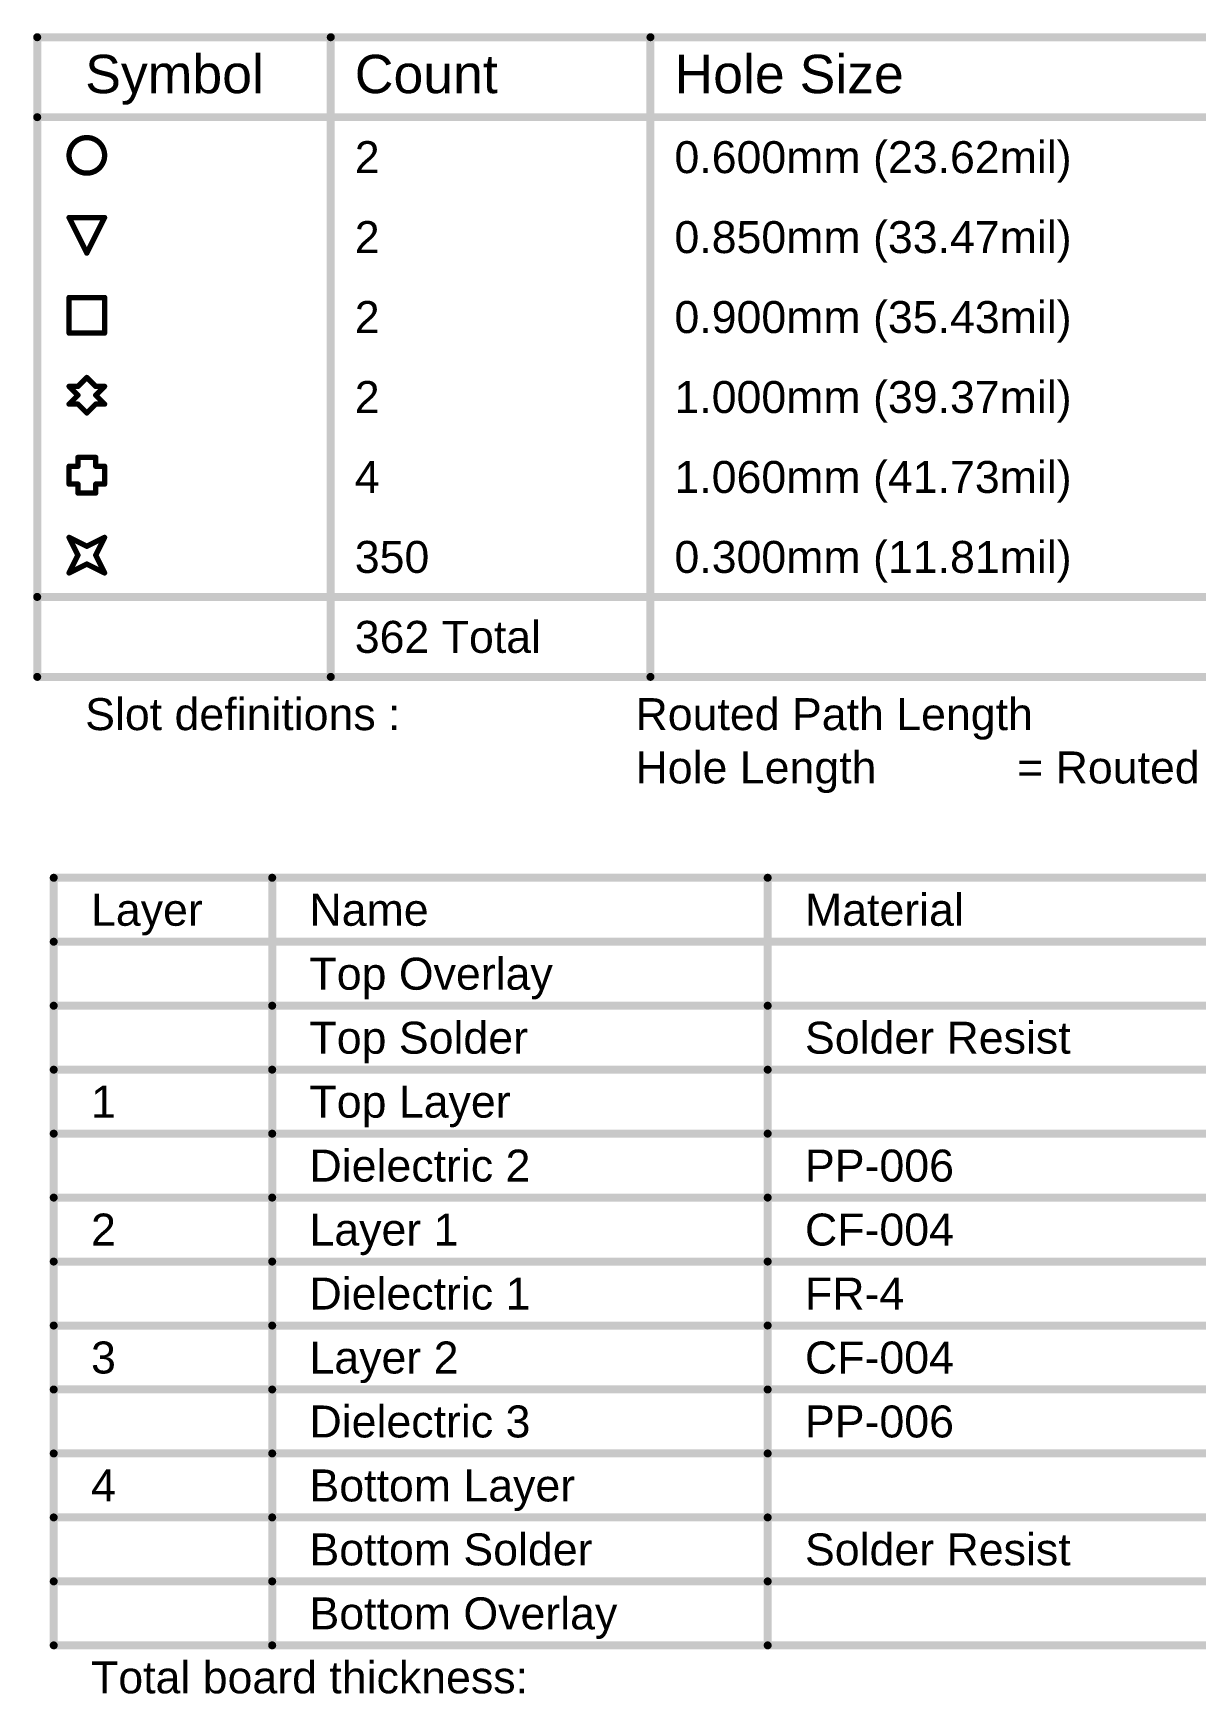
# Model space of a CAD drawing. Header units: inches. Extents: x -3 to 488, y -11 to 93.
# Drawn here: x 137.2 to 192.6, y 13.7 to 92.9 of the extents above; entities that cross this region are included whole.
import ezdxf

# ---------------------------------------------------------------- set-up
doc = ezdxf.new("R2010")
doc.units = ezdxf.units.IN
doc.layers.add('Drill Drawing', color=1, linetype='Continuous')
doc.layers.add('Fabrication', color=76, linetype='Continuous')
doc.styles.add('Arial', font='', dxfattribs={"height": 0.2})
doc.styles.get('Arial').set_extended_font_data('Arial')

msp = doc.modelspace()

# ---------------------------------------------------------------- linework, layer by layer
at = {"layer": 'Drill Drawing'}
for points in [[(137.351, 92.683, 0.381, 0.381, 0), (488.076, 92.683, 0.381, 0.381, 0)], [(137.351, 62.203, 0.381, 0.381, 0), (137.351, 92.683, 0.381, 0.381, 0)], [(151.343, 62.203, 0.381, 0.381, 0), (151.343, 92.683, 0.381, 0.381, 0)], [(166.579, 62.203, 0.381, 0.381, 0), (166.579, 92.683, 0.381, 0.381, 0)], [(137.351, 88.873, 0.381, 0.381, 0), (488.076, 88.873, 0.381, 0.381, 0)], [(138.869, 84.089, 0.254, 0.254, 0), (140.563, 84.089, 0.254, 0.254, 0)], [(138.869, 84.089, 0.254, 0.254, 0), (139.716, 82.396, 0.254, 0.254, 0)], [(139.716, 82.396, 0.254, 0.254, 0), (140.563, 84.089, 0.254, 0.254, 0)], [(138.869, 80.279, 0.254, 0.254, 0), (140.563, 80.279, 0.254, 0.254, 0)], [(138.869, 78.586, 0.254, 0.254, 0), (138.869, 80.279, 0.254, 0.254, 0)], [(140.563, 78.586, 0.254, 0.254, 0), (140.563, 80.279, 0.254, 0.254, 0)], [(138.869, 78.586, 0.254, 0.254, 0), (140.563, 78.586, 0.254, 0.254, 0)], [(138.869, 76.046, 0.254, 0.254, 0), (139.293, 75.623, 0.254, 0.254, 0)], [(138.869, 76.046, 0.254, 0.254, 0), (139.293, 76.046, 0.254, 0.254, 0)], [(139.293, 76.046, 0.254, 0.254, 0), (139.716, 76.469, 0.254, 0.254, 0)], [(139.716, 76.469, 0.254, 0.254, 0), (140.139, 76.046, 0.254, 0.254, 0)], [(140.139, 76.046, 0.254, 0.254, 0), (140.563, 76.046, 0.254, 0.254, 0)], [(140.139, 75.623, 0.254, 0.254, 0), (140.563, 76.046, 0.254, 0.254, 0)], [(138.869, 75.199, 0.254, 0.254, 0), (139.293, 75.623, 0.254, 0.254, 0)], [(138.869, 75.199, 0.254, 0.254, 0), (139.293, 75.199, 0.254, 0.254, 0)], [(139.293, 75.199, 0.254, 0.254, 0), (139.716, 74.776, 0.254, 0.254, 0)], [(139.716, 74.776, 0.254, 0.254, 0), (140.139, 75.199, 0.254, 0.254, 0)], [(140.139, 75.623, 0.254, 0.254, 0), (140.563, 75.199, 0.254, 0.254, 0)], [(140.139, 75.199, 0.254, 0.254, 0), (140.563, 75.199, 0.254, 0.254, 0)], [(138.869, 71.389, 0.254, 0.254, 0), (138.869, 72.236, 0.254, 0.254, 0)], [(138.869, 72.236, 0.254, 0.254, 0), (139.293, 72.236, 0.254, 0.254, 0)], [(139.293, 72.236, 0.254, 0.254, 0), (139.293, 72.659, 0.254, 0.254, 0)], [(139.293, 72.659, 0.254, 0.254, 0), (140.139, 72.659, 0.254, 0.254, 0)], [(140.139, 72.236, 0.254, 0.254, 0), (140.139, 72.659, 0.254, 0.254, 0)], [(140.139, 72.236, 0.254, 0.254, 0), (140.563, 72.236, 0.254, 0.254, 0)], [(140.563, 71.389, 0.254, 0.254, 0), (140.563, 72.236, 0.254, 0.254, 0)], [(138.869, 71.389, 0.254, 0.254, 0), (139.293, 71.389, 0.254, 0.254, 0)], [(139.293, 70.966, 0.254, 0.254, 0), (139.293, 71.389, 0.254, 0.254, 0)], [(140.139, 71.389, 0.254, 0.254, 0), (140.563, 71.389, 0.254, 0.254, 0)], [(140.139, 70.966, 0.254, 0.254, 0), (140.139, 71.389, 0.254, 0.254, 0)], [(139.293, 70.966, 0.254, 0.254, 0), (140.139, 70.966, 0.254, 0.254, 0)], [(138.869, 68.849, 0.254, 0.254, 0), (139.716, 68.426, 0.254, 0.254, 0)], [(138.869, 68.849, 0.254, 0.254, 0), (139.293, 68.003, 0.254, 0.254, 0)], [(139.716, 68.426, 0.254, 0.254, 0), (140.563, 68.849, 0.254, 0.254, 0)], [(140.139, 68.003, 0.254, 0.254, 0), (140.563, 68.849, 0.254, 0.254, 0)], [(138.869, 67.156, 0.254, 0.254, 0), (139.293, 68.003, 0.254, 0.254, 0)], [(140.139, 68.003, 0.254, 0.254, 0), (140.563, 67.156, 0.254, 0.254, 0)], [(138.869, 67.156, 0.254, 0.254, 0), (139.716, 67.579, 0.254, 0.254, 0)], [(139.716, 67.579, 0.254, 0.254, 0), (140.563, 67.156, 0.254, 0.254, 0)], [(137.351, 66.013, 0.381, 0.381, 0), (488.076, 66.013, 0.381, 0.381, 0)], [(137.351, 62.203, 0.381, 0.381, 0), (488.076, 62.203, 0.381, 0.381, 0)]]:
    msp.add_lwpolyline(points, format="xyseb", dxfattribs=at)
for points in [[(137.255, 92.683, 0.191, 0.191, 1), (137.446, 92.683, 0.191, 0.191, 1)], [(137.255, 92.683, 0.191, 0.191, 1), (137.446, 92.683, 0.191, 0.191, 1)], [(151.247, 92.683, 0.191, 0.191, 1), (151.438, 92.683, 0.191, 0.191, 1)], [(166.483, 92.683, 0.191, 0.191, 1), (166.674, 92.683, 0.191, 0.191, 1)], [(137.255, 88.873, 0.191, 0.191, 1), (137.446, 88.873, 0.191, 0.191, 1)], [(140.563, 87.053, 0.254, 0.254, 1), (138.869, 87.053, 0.254, 0.254, 1)], [(138.806, 87.053, 0.127, 0.127, 1), (138.933, 87.053, 0.127, 0.127, 1)], [(140.499, 87.053, 0.127, 0.127, 1), (140.626, 87.053, 0.127, 0.127, 1)], [(138.806, 84.089, 0.127, 0.127, 1), (138.933, 84.089, 0.127, 0.127, 1)], [(138.806, 84.089, 0.127, 0.127, 1), (138.933, 84.089, 0.127, 0.127, 1)], [(140.499, 84.089, 0.127, 0.127, 1), (140.626, 84.089, 0.127, 0.127, 1)], [(140.499, 84.089, 0.127, 0.127, 1), (140.626, 84.089, 0.127, 0.127, 1)], [(139.652, 82.396, 0.127, 0.127, 1), (139.779, 82.396, 0.127, 0.127, 1)], [(139.652, 82.396, 0.127, 0.127, 1), (139.779, 82.396, 0.127, 0.127, 1)], [(138.806, 80.279, 0.127, 0.127, 1), (138.933, 80.279, 0.127, 0.127, 1)], [(138.806, 80.279, 0.127, 0.127, 1), (138.933, 80.279, 0.127, 0.127, 1)], [(140.499, 80.279, 0.127, 0.127, 1), (140.626, 80.279, 0.127, 0.127, 1)], [(140.499, 80.279, 0.127, 0.127, 1), (140.626, 80.279, 0.127, 0.127, 1)], [(138.806, 78.586, 0.127, 0.127, 1), (138.933, 78.586, 0.127, 0.127, 1)], [(138.806, 78.586, 0.127, 0.127, 1), (138.933, 78.586, 0.127, 0.127, 1)], [(140.499, 78.586, 0.127, 0.127, 1), (140.626, 78.586, 0.127, 0.127, 1)], [(140.499, 78.586, 0.127, 0.127, 1), (140.626, 78.586, 0.127, 0.127, 1)], [(138.806, 76.046, 0.127, 0.127, 1), (138.933, 76.046, 0.127, 0.127, 1)], [(138.806, 76.046, 0.127, 0.127, 1), (138.933, 76.046, 0.127, 0.127, 1)], [(139.229, 76.046, 0.127, 0.127, 1), (139.356, 76.046, 0.127, 0.127, 1)], [(139.229, 76.046, 0.127, 0.127, 1), (139.356, 76.046, 0.127, 0.127, 1)], [(139.652, 76.469, 0.127, 0.127, 1), (139.779, 76.469, 0.127, 0.127, 1)], [(139.652, 76.469, 0.127, 0.127, 1), (139.779, 76.469, 0.127, 0.127, 1)], [(140.076, 76.046, 0.127, 0.127, 1), (140.203, 76.046, 0.127, 0.127, 1)], [(140.076, 76.046, 0.127, 0.127, 1), (140.203, 76.046, 0.127, 0.127, 1)], [(140.499, 76.046, 0.127, 0.127, 1), (140.626, 76.046, 0.127, 0.127, 1)], [(140.499, 76.046, 0.127, 0.127, 1), (140.626, 76.046, 0.127, 0.127, 1)], [(138.806, 75.199, 0.127, 0.127, 1), (138.933, 75.199, 0.127, 0.127, 1)], [(138.806, 75.199, 0.127, 0.127, 1), (138.933, 75.199, 0.127, 0.127, 1)], [(139.229, 75.623, 0.127, 0.127, 1), (139.356, 75.623, 0.127, 0.127, 1)], [(139.229, 75.623, 0.127, 0.127, 1), (139.356, 75.623, 0.127, 0.127, 1)], [(139.229, 75.199, 0.127, 0.127, 1), (139.356, 75.199, 0.127, 0.127, 1)], [(139.229, 75.199, 0.127, 0.127, 1), (139.356, 75.199, 0.127, 0.127, 1)], [(140.076, 75.623, 0.127, 0.127, 1), (140.203, 75.623, 0.127, 0.127, 1)], [(140.076, 75.623, 0.127, 0.127, 1), (140.203, 75.623, 0.127, 0.127, 1)], [(140.076, 75.199, 0.127, 0.127, 1), (140.203, 75.199, 0.127, 0.127, 1)], [(140.076, 75.199, 0.127, 0.127, 1), (140.203, 75.199, 0.127, 0.127, 1)], [(140.499, 75.199, 0.127, 0.127, 1), (140.626, 75.199, 0.127, 0.127, 1)], [(140.499, 75.199, 0.127, 0.127, 1), (140.626, 75.199, 0.127, 0.127, 1)], [(139.652, 74.776, 0.127, 0.127, 1), (139.779, 74.776, 0.127, 0.127, 1)], [(139.652, 74.776, 0.127, 0.127, 1), (139.779, 74.776, 0.127, 0.127, 1)], [(138.806, 72.236, 0.127, 0.127, 1), (138.933, 72.236, 0.127, 0.127, 1)], [(138.806, 72.236, 0.127, 0.127, 1), (138.933, 72.236, 0.127, 0.127, 1)], [(139.229, 72.659, 0.127, 0.127, 1), (139.356, 72.659, 0.127, 0.127, 1)], [(139.229, 72.659, 0.127, 0.127, 1), (139.356, 72.659, 0.127, 0.127, 1)], [(139.229, 72.236, 0.127, 0.127, 1), (139.356, 72.236, 0.127, 0.127, 1)], [(139.229, 72.236, 0.127, 0.127, 1), (139.356, 72.236, 0.127, 0.127, 1)], [(140.076, 72.659, 0.127, 0.127, 1), (140.203, 72.659, 0.127, 0.127, 1)], [(140.076, 72.659, 0.127, 0.127, 1), (140.203, 72.659, 0.127, 0.127, 1)], [(140.076, 72.236, 0.127, 0.127, 1), (140.203, 72.236, 0.127, 0.127, 1)], [(140.076, 72.236, 0.127, 0.127, 1), (140.203, 72.236, 0.127, 0.127, 1)], [(140.499, 72.236, 0.127, 0.127, 1), (140.626, 72.236, 0.127, 0.127, 1)], [(140.499, 72.236, 0.127, 0.127, 1), (140.626, 72.236, 0.127, 0.127, 1)], [(138.806, 71.389, 0.127, 0.127, 1), (138.933, 71.389, 0.127, 0.127, 1)], [(138.806, 71.389, 0.127, 0.127, 1), (138.933, 71.389, 0.127, 0.127, 1)], [(139.229, 71.389, 0.127, 0.127, 1), (139.356, 71.389, 0.127, 0.127, 1)], [(139.229, 71.389, 0.127, 0.127, 1), (139.356, 71.389, 0.127, 0.127, 1)], [(140.076, 71.389, 0.127, 0.127, 1), (140.203, 71.389, 0.127, 0.127, 1)], [(140.076, 71.389, 0.127, 0.127, 1), (140.203, 71.389, 0.127, 0.127, 1)], [(140.499, 71.389, 0.127, 0.127, 1), (140.626, 71.389, 0.127, 0.127, 1)], [(140.499, 71.389, 0.127, 0.127, 1), (140.626, 71.389, 0.127, 0.127, 1)], [(139.229, 70.966, 0.127, 0.127, 1), (139.356, 70.966, 0.127, 0.127, 1)], [(139.229, 70.966, 0.127, 0.127, 1), (139.356, 70.966, 0.127, 0.127, 1)], [(140.076, 70.966, 0.127, 0.127, 1), (140.203, 70.966, 0.127, 0.127, 1)], [(140.076, 70.966, 0.127, 0.127, 1), (140.203, 70.966, 0.127, 0.127, 1)], [(138.806, 68.849, 0.127, 0.127, 1), (138.933, 68.849, 0.127, 0.127, 1)], [(138.806, 68.849, 0.127, 0.127, 1), (138.933, 68.849, 0.127, 0.127, 1)], [(140.499, 68.849, 0.127, 0.127, 1), (140.626, 68.849, 0.127, 0.127, 1)], [(140.499, 68.849, 0.127, 0.127, 1), (140.626, 68.849, 0.127, 0.127, 1)], [(139.229, 68.003, 0.127, 0.127, 1), (139.356, 68.003, 0.127, 0.127, 1)], [(139.229, 68.003, 0.127, 0.127, 1), (139.356, 68.003, 0.127, 0.127, 1)], [(139.652, 68.426, 0.127, 0.127, 1), (139.779, 68.426, 0.127, 0.127, 1)], [(139.652, 68.426, 0.127, 0.127, 1), (139.779, 68.426, 0.127, 0.127, 1)], [(140.076, 68.003, 0.127, 0.127, 1), (140.203, 68.003, 0.127, 0.127, 1)], [(140.076, 68.003, 0.127, 0.127, 1), (140.203, 68.003, 0.127, 0.127, 1)], [(138.806, 67.156, 0.127, 0.127, 1), (138.933, 67.156, 0.127, 0.127, 1)], [(138.806, 67.156, 0.127, 0.127, 1), (138.933, 67.156, 0.127, 0.127, 1)], [(139.652, 67.579, 0.127, 0.127, 1), (139.779, 67.579, 0.127, 0.127, 1)], [(139.652, 67.579, 0.127, 0.127, 1), (139.779, 67.579, 0.127, 0.127, 1)], [(140.499, 67.156, 0.127, 0.127, 1), (140.626, 67.156, 0.127, 0.127, 1)], [(140.499, 67.156, 0.127, 0.127, 1), (140.626, 67.156, 0.127, 0.127, 1)], [(137.255, 66.013, 0.191, 0.191, 1), (137.446, 66.013, 0.191, 0.191, 1)], [(137.255, 62.203, 0.191, 0.191, 1), (137.446, 62.203, 0.191, 0.191, 1)], [(137.255, 62.203, 0.191, 0.191, 1), (137.446, 62.203, 0.191, 0.191, 1)], [(151.247, 62.203, 0.191, 0.191, 1), (151.438, 62.203, 0.191, 0.191, 1)], [(166.483, 62.203, 0.191, 0.191, 1), (166.674, 62.203, 0.191, 0.191, 1)]]:
    msp.add_lwpolyline(points, format="xyseb", close=True, dxfattribs=at)
at = {"layer": 'Fabrication'}
for points in [[(138.138, 52.629, 0.381, 0.381, 0), (253.424, 52.629, 0.381, 0.381, 0)], [(138.138, 16.053, 0.381, 0.381, 0), (138.138, 52.629, 0.381, 0.381, 0)], [(148.55, 16.053, 0.381, 0.381, 0), (148.55, 52.629, 0.381, 0.381, 0)], [(172.165, 16.053, 0.381, 0.381, 0), (172.165, 52.629, 0.381, 0.381, 0)], [(138.138, 49.581, 0.381, 0.381, 0), (253.424, 49.581, 0.381, 0.381, 0)], [(138.138, 46.533, 0.381, 0.381, 0), (148.55, 46.533, 0.381, 0.381, 0)], [(148.55, 46.533, 0.381, 0.381, 0), (172.165, 46.533, 0.381, 0.381, 0)], [(172.165, 46.533, 0.381, 0.381, 0), (194.003, 46.533, 0.381, 0.381, 0)], [(138.138, 43.485, 0.381, 0.381, 0), (148.55, 43.485, 0.381, 0.381, 0)], [(148.55, 43.485, 0.381, 0.381, 0), (172.165, 43.485, 0.381, 0.381, 0)], [(172.165, 43.485, 0.381, 0.381, 0), (194.003, 43.485, 0.381, 0.381, 0)], [(138.138, 40.437, 0.381, 0.381, 0), (148.55, 40.437, 0.381, 0.381, 0)], [(148.55, 40.437, 0.381, 0.381, 0), (172.165, 40.437, 0.381, 0.381, 0)], [(172.165, 40.437, 0.381, 0.381, 0), (194.003, 40.437, 0.381, 0.381, 0)], [(138.138, 37.389, 0.381, 0.381, 0), (148.55, 37.389, 0.381, 0.381, 0)], [(148.55, 37.389, 0.381, 0.381, 0), (172.165, 37.389, 0.381, 0.381, 0)], [(172.165, 37.389, 0.381, 0.381, 0), (194.003, 37.389, 0.381, 0.381, 0)], [(138.138, 34.341, 0.381, 0.381, 0), (148.55, 34.341, 0.381, 0.381, 0)], [(148.55, 34.341, 0.381, 0.381, 0), (172.165, 34.341, 0.381, 0.381, 0)], [(172.165, 34.341, 0.381, 0.381, 0), (194.003, 34.341, 0.381, 0.381, 0)], [(138.138, 31.293, 0.381, 0.381, 0), (148.55, 31.293, 0.381, 0.381, 0)], [(148.55, 31.293, 0.381, 0.381, 0), (172.165, 31.293, 0.381, 0.381, 0)], [(172.165, 31.293, 0.381, 0.381, 0), (194.003, 31.293, 0.381, 0.381, 0)], [(138.138, 28.245, 0.381, 0.381, 0), (148.55, 28.245, 0.381, 0.381, 0)], [(148.55, 28.245, 0.381, 0.381, 0), (172.165, 28.245, 0.381, 0.381, 0)], [(172.165, 28.245, 0.381, 0.381, 0), (194.003, 28.245, 0.381, 0.381, 0)], [(138.138, 25.197, 0.381, 0.381, 0), (148.55, 25.197, 0.381, 0.381, 0)], [(148.55, 25.197, 0.381, 0.381, 0), (172.165, 25.197, 0.381, 0.381, 0)], [(172.165, 25.197, 0.381, 0.381, 0), (194.003, 25.197, 0.381, 0.381, 0)], [(138.138, 22.149, 0.381, 0.381, 0), (148.55, 22.149, 0.381, 0.381, 0)], [(148.55, 22.149, 0.381, 0.381, 0), (172.165, 22.149, 0.381, 0.381, 0)], [(172.165, 22.149, 0.381, 0.381, 0), (194.003, 22.149, 0.381, 0.381, 0)], [(138.138, 19.101, 0.381, 0.381, 0), (148.55, 19.101, 0.381, 0.381, 0)], [(148.55, 19.101, 0.381, 0.381, 0), (172.165, 19.101, 0.381, 0.381, 0)], [(172.165, 19.101, 0.381, 0.381, 0), (194.003, 19.101, 0.381, 0.381, 0)], [(138.138, 16.053, 0.381, 0.381, 0), (148.55, 16.053, 0.381, 0.381, 0)], [(148.55, 16.053, 0.381, 0.381, 0), (172.165, 16.053, 0.381, 0.381, 0)], [(172.165, 16.053, 0.381, 0.381, 0), (194.003, 16.053, 0.381, 0.381, 0)]]:
    msp.add_lwpolyline(points, format="xyseb", dxfattribs=at)
for points in [[(138.043, 52.629, 0.191, 0.191, 1), (138.233, 52.629, 0.191, 0.191, 1)], [(138.043, 52.629, 0.191, 0.191, 1), (138.233, 52.629, 0.191, 0.191, 1)], [(148.454, 52.629, 0.191, 0.191, 1), (148.645, 52.629, 0.191, 0.191, 1)], [(172.07, 52.629, 0.191, 0.191, 1), (172.26, 52.629, 0.191, 0.191, 1)], [(138.043, 49.581, 0.191, 0.191, 1), (138.233, 49.581, 0.191, 0.191, 1)], [(138.043, 46.533, 0.191, 0.191, 1), (138.233, 46.533, 0.191, 0.191, 1)], [(148.454, 46.533, 0.191, 0.191, 1), (148.645, 46.533, 0.191, 0.191, 1)], [(148.454, 46.533, 0.191, 0.191, 1), (148.645, 46.533, 0.191, 0.191, 1)], [(172.07, 46.533, 0.191, 0.191, 1), (172.26, 46.533, 0.191, 0.191, 1)], [(172.07, 46.533, 0.191, 0.191, 1), (172.26, 46.533, 0.191, 0.191, 1)], [(138.043, 43.485, 0.191, 0.191, 1), (138.233, 43.485, 0.191, 0.191, 1)], [(148.454, 43.485, 0.191, 0.191, 1), (148.645, 43.485, 0.191, 0.191, 1)], [(148.454, 43.485, 0.191, 0.191, 1), (148.645, 43.485, 0.191, 0.191, 1)], [(172.07, 43.485, 0.191, 0.191, 1), (172.26, 43.485, 0.191, 0.191, 1)], [(172.07, 43.485, 0.191, 0.191, 1), (172.26, 43.485, 0.191, 0.191, 1)], [(138.043, 40.437, 0.191, 0.191, 1), (138.233, 40.437, 0.191, 0.191, 1)], [(148.454, 40.437, 0.191, 0.191, 1), (148.645, 40.437, 0.191, 0.191, 1)], [(148.454, 40.437, 0.191, 0.191, 1), (148.645, 40.437, 0.191, 0.191, 1)], [(172.07, 40.437, 0.191, 0.191, 1), (172.26, 40.437, 0.191, 0.191, 1)], [(172.07, 40.437, 0.191, 0.191, 1), (172.26, 40.437, 0.191, 0.191, 1)], [(138.043, 37.389, 0.191, 0.191, 1), (138.233, 37.389, 0.191, 0.191, 1)], [(148.454, 37.389, 0.191, 0.191, 1), (148.645, 37.389, 0.191, 0.191, 1)], [(148.454, 37.389, 0.191, 0.191, 1), (148.645, 37.389, 0.191, 0.191, 1)], [(172.07, 37.389, 0.191, 0.191, 1), (172.26, 37.389, 0.191, 0.191, 1)], [(172.07, 37.389, 0.191, 0.191, 1), (172.26, 37.389, 0.191, 0.191, 1)], [(138.043, 34.341, 0.191, 0.191, 1), (138.233, 34.341, 0.191, 0.191, 1)], [(148.454, 34.341, 0.191, 0.191, 1), (148.645, 34.341, 0.191, 0.191, 1)], [(148.454, 34.341, 0.191, 0.191, 1), (148.645, 34.341, 0.191, 0.191, 1)], [(172.07, 34.341, 0.191, 0.191, 1), (172.26, 34.341, 0.191, 0.191, 1)], [(172.07, 34.341, 0.191, 0.191, 1), (172.26, 34.341, 0.191, 0.191, 1)], [(138.043, 31.293, 0.191, 0.191, 1), (138.233, 31.293, 0.191, 0.191, 1)], [(148.454, 31.293, 0.191, 0.191, 1), (148.645, 31.293, 0.191, 0.191, 1)], [(148.454, 31.293, 0.191, 0.191, 1), (148.645, 31.293, 0.191, 0.191, 1)], [(172.07, 31.293, 0.191, 0.191, 1), (172.26, 31.293, 0.191, 0.191, 1)], [(172.07, 31.293, 0.191, 0.191, 1), (172.26, 31.293, 0.191, 0.191, 1)], [(138.043, 28.245, 0.191, 0.191, 1), (138.233, 28.245, 0.191, 0.191, 1)], [(148.454, 28.245, 0.191, 0.191, 1), (148.645, 28.245, 0.191, 0.191, 1)], [(148.454, 28.245, 0.191, 0.191, 1), (148.645, 28.245, 0.191, 0.191, 1)], [(172.07, 28.245, 0.191, 0.191, 1), (172.26, 28.245, 0.191, 0.191, 1)], [(172.07, 28.245, 0.191, 0.191, 1), (172.26, 28.245, 0.191, 0.191, 1)], [(138.043, 25.197, 0.191, 0.191, 1), (138.233, 25.197, 0.191, 0.191, 1)], [(148.454, 25.197, 0.191, 0.191, 1), (148.645, 25.197, 0.191, 0.191, 1)], [(148.454, 25.197, 0.191, 0.191, 1), (148.645, 25.197, 0.191, 0.191, 1)], [(172.07, 25.197, 0.191, 0.191, 1), (172.26, 25.197, 0.191, 0.191, 1)], [(172.07, 25.197, 0.191, 0.191, 1), (172.26, 25.197, 0.191, 0.191, 1)], [(138.043, 22.149, 0.191, 0.191, 1), (138.233, 22.149, 0.191, 0.191, 1)], [(148.454, 22.149, 0.191, 0.191, 1), (148.645, 22.149, 0.191, 0.191, 1)], [(148.454, 22.149, 0.191, 0.191, 1), (148.645, 22.149, 0.191, 0.191, 1)], [(172.07, 22.149, 0.191, 0.191, 1), (172.26, 22.149, 0.191, 0.191, 1)], [(172.07, 22.149, 0.191, 0.191, 1), (172.26, 22.149, 0.191, 0.191, 1)], [(138.043, 19.101, 0.191, 0.191, 1), (138.233, 19.101, 0.191, 0.191, 1)], [(148.454, 19.101, 0.191, 0.191, 1), (148.645, 19.101, 0.191, 0.191, 1)], [(148.454, 19.101, 0.191, 0.191, 1), (148.645, 19.101, 0.191, 0.191, 1)], [(172.07, 19.101, 0.191, 0.191, 1), (172.26, 19.101, 0.191, 0.191, 1)], [(172.07, 19.101, 0.191, 0.191, 1), (172.26, 19.101, 0.191, 0.191, 1)], [(138.043, 16.053, 0.191, 0.191, 1), (138.233, 16.053, 0.191, 0.191, 1)], [(138.043, 16.053, 0.191, 0.191, 1), (138.233, 16.053, 0.191, 0.191, 1)], [(148.454, 16.053, 0.191, 0.191, 1), (148.645, 16.053, 0.191, 0.191, 1)], [(148.454, 16.053, 0.191, 0.191, 1), (148.645, 16.053, 0.191, 0.191, 1)], [(148.454, 16.053, 0.191, 0.191, 1), (148.645, 16.053, 0.191, 0.191, 1)], [(172.07, 16.053, 0.191, 0.191, 1), (172.26, 16.053, 0.191, 0.191, 1)], [(172.07, 16.053, 0.191, 0.191, 1), (172.26, 16.053, 0.191, 0.191, 1)], [(172.07, 16.053, 0.191, 0.191, 1), (172.26, 16.053, 0.191, 0.191, 1)]]:
    msp.add_lwpolyline(points, format="xyseb", close=True, dxfattribs=at)

# ---------------------------------------------------------------- texts
at = {"layer": 'Drill Drawing', "style": 'Arial'}
for s, height, p in [('Symbol', 1.8288, (139.637, 90.016)), ('Count', 1.8288, (152.486, 90.016)), ('Hole Size', 1.8288, (167.722, 90.016)), ('2', 1.524, (152.486, 86.206)), ('0.600mm (23.62mil)', 1.524, (167.722, 86.206)), ('2', 1.524, (152.486, 82.396)), ('0.850mm (33.47mil)', 1.524, (167.722, 82.396)), ('2', 1.524, (152.486, 78.586)), ('0.900mm (35.43mil)', 1.524, (167.722, 78.586)), ('2', 1.524, (152.486, 74.776)), ('1.000mm (39.37mil)', 1.524, (167.722, 74.776)), ('4', 1.524, (152.486, 70.966)), ('1.060mm (41.73mil)', 1.524, (167.722, 70.966)), ('350', 1.524, (152.486, 67.156)), ('0.300mm (11.81mil)', 1.524, (167.722, 67.156)), ('362 Total', 1.524, (152.486, 63.346)), ('Slot definitions :', 1.524, (139.637, 59.664)), ('Routed Path Length', 1.524, (165.867, 59.664)), ('Hole Length', 1.524, (165.867, 57.124)), (' = Routed Path Length + Tool Size = Slot length as defined in the PCB layout', 1.524, (183.464, 57.124))]:
    msp.add_text(s, height=height, dxfattribs=at).set_placement(p)
at = {"layer": 'Fabrication', "style": 'Arial'}
for s, p in [('Layer', (139.916, 50.343)), ('Name', (150.328, 50.343)), ('Material', (173.943, 50.343)), ('Top Overlay', (150.328, 47.295)), ('Top Solder', (150.328, 44.247)), ('Solder Resist', (173.943, 44.247)), ('1', (139.916, 41.199)), ('Top Layer', (150.328, 41.199)), ('Dielectric 2', (150.328, 38.151)), ('PP-006', (173.943, 38.151)), ('2', (139.916, 35.103)), ('Layer 1', (150.328, 35.103)), ('CF-004', (173.943, 35.103)), ('Dielectric 1', (150.328, 32.055)), ('FR-4', (173.943, 32.055)), ('3', (139.916, 29.007)), ('Layer 2', (150.328, 29.007)), ('CF-004', (173.943, 29.007)), ('Dielectric 3', (150.328, 25.959)), ('PP-006', (173.943, 25.959)), ('4', (139.916, 22.911)), ('Bottom Layer', (150.328, 22.911)), ('Bottom Solder', (150.328, 19.863)), ('Solder Resist', (173.943, 19.863)), ('Bottom Overlay', (150.328, 16.815)), ('Total board thickness:', (139.916, 13.767))]:
    msp.add_text(s, height=1.524, dxfattribs=at).set_placement(p)

doc.saveas('drawing.dxf')
